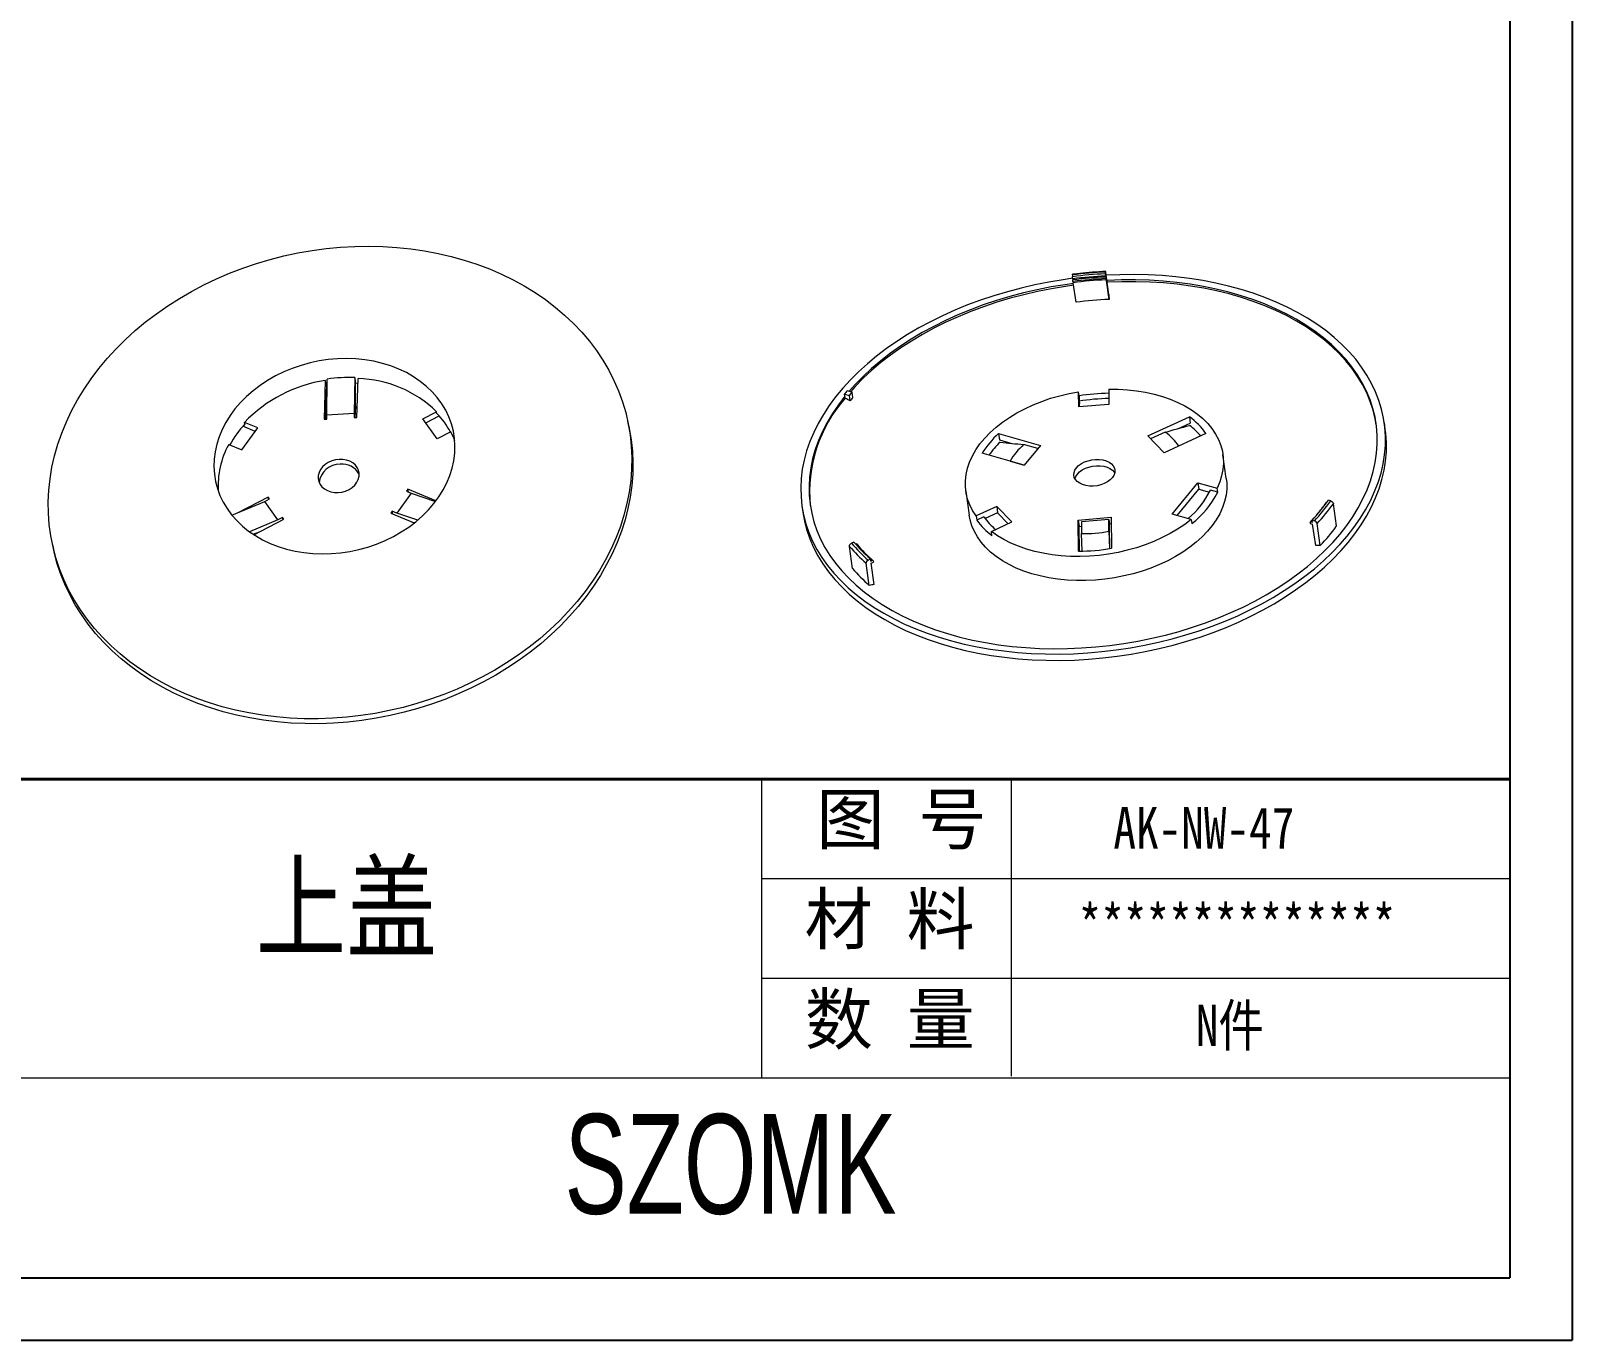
# Model space of a CAD drawing. Header units: inches. Extents: x 1184 to 3641, y 573 to 1047.
# Drawn here: x 2334.3 to 2613.3, y 573 to 810 of the extents above; entities that cross this region are included whole.
import ezdxf

# ---------------------------------------------------------------- set-up
doc = ezdxf.new("R2010")
doc.units = ezdxf.units.IN
doc.layers.add('文字', color=81, linetype='Continuous')
doc.layers.add('粗实线', color=7, linetype='Continuous', lineweight=30)
doc.layers.add('细实线', color=3, linetype='Continuous', lineweight=9)
doc.styles.get("Standard").update_dxf_attribs({"font": 'txt', "bigfont": 'gbcbig.shx'})
doc.styles.add('宋体', font='', dxfattribs={"width": 0.8, "height": 3.5})
doc.styles.add('长仿宋', font='', dxfattribs={"width": 0.7, "height": 4})
doc.styles.get('宋体').set_extended_font_data('SimSun')
doc.styles.get('长仿宋').set_extended_font_data('SimSun')

msp = doc.modelspace()

# ---------------------------------------------------------------- linework, layer by layer
for p, q in [((2613.301, 1047.012), (2613.301, 572.957)), ((2602.014, 1035.725), (2602.014, 584.244)), ((1960.201, 584.244), (2602.014, 584.244)), ((1942.852, 572.957), (2613.301, 572.957))]:
    msp.add_line(p, q)
at = {"color": 7, "linetype": 'Continuous', "lineweight": 15}
for p, q in [((2522.844, 765.789), (2522.846, 765.469)), ((2522.901, 765.087), (2522.846, 765.469)), ((2522.901, 765.087), (2522.903, 764.895)), ((2522.926, 764.614), (2522.903, 764.895)), ((2522.926, 764.614), (2522.958, 764.385)), ((2528.811, 765.994), (2528.808, 766.314)), ((2528.865, 765.612), (2528.811, 765.994)), ((2529.431, 762.25), (2528.859, 766.252)), ((2528.867, 765.42), (2528.865, 765.612)), ((2528.867, 765.42), (2528.89, 765.139)), ((2528.89, 765.139), (2528.922, 764.91)), ((2529.471, 761.367), (2528.92, 765.23)), ((2528.922, 764.91), (2528.92, 765.23)), ((2523.507, 760.842), (2523, 764.39)), ((2387.591, 746.707), (2387.366, 739.659)), ((2387.781, 745.814), (2387.585, 739.671)), ((2387.781, 745.814), (2387.591, 746.707)), ((2387.947, 745.841), (2387.781, 745.814)), ((2387.888, 740.488), (2387.959, 746.929)), ((2392.917, 747.206), (2392.846, 740.765)), ((2393.034, 746.659), (2392.917, 747.206)), ((2393.513, 746.158), (2393.038, 746.176)), ((2393.316, 739.991), (2393.541, 747.04)), ((2529.411, 745.142), (2529.436, 742.369)), ((2481.652, 743.832), (2481.598, 744.214)), ((2481.598, 744.214), (2482.459, 743.971)), ((2481.698, 743.51), (2481.652, 743.832)), ((2482.952, 744.568), (2482.09, 744.811)), ((2482.459, 743.971), (2482.952, 744.568)), ((2482.596, 743.014), (2482.459, 743.971)), ((2483.088, 743.611), (2482.952, 744.568)), ((2524.053, 743.897), (2523.944, 744.661)), ((2523.969, 741.888), (2523.944, 744.661)), ((2529.436, 742.369), (2523.969, 741.888)), ((2524.053, 743.897), (2524.062, 742.931)), ((2524.062, 742.931), (2524.116, 742.549)), ((2524.122, 741.902), (2524.116, 742.549)), ((2387.366, 739.659), (2387.862, 739.687)), ((2387.862, 739.687), (2387.888, 740.488)), ((2387.888, 740.488), (2392.846, 740.765)), ((2392.846, 740.765), (2392.82, 739.964)), ((2392.82, 739.964), (2393.316, 739.991)), ((2393.031, 742.021), (2392.966, 739.972)), ((2405.265, 739.764), (2407.73, 741.033)), ((2407.87, 736.099), (2405.265, 739.764)), ((2405.781, 739.039), (2408.206, 740.287)), ((2407.793, 740.735), (2407.73, 741.033)), ((2536.458, 736.653), (2544.004, 740.13)), ((2544.004, 740.13), (2544.167, 738.984)), ((2372.51, 734.124), (2375.359, 738.094)), ((2374.91, 737.467), (2372.676, 738.399)), ((2373.031, 738.793), (2372.967, 739.091)), ((2375.359, 738.094), (2372.967, 739.091)), ((2410.335, 737.368), (2407.87, 736.099)), ((2442.536, 738.401), (2442.346, 739.294)), ((2509.462, 737.09), (2517.058, 734.946)), ((2509.462, 737.09), (2509.626, 735.944)), ((2539.469, 733.594), (2536.458, 736.653)), ((2539.603, 737.324), (2536.985, 736.118)), ((2547.015, 737.071), (2539.469, 733.594)), ((2542.021, 737.995), (2544.167, 738.984)), ((2579.471, 737.891), (2579.307, 739.037)), ((2370.119, 735.121), (2372.51, 734.124)), ((2509.626, 735.944), (2511.893, 735.304)), ((2516.567, 734.35), (2514.008, 735.072)), ((2517.058, 734.946), (2514.105, 731.362)), ((2514.105, 731.362), (2506.51, 733.507)), ((2511.548, 732.086), (2511.539, 732.087)), ((2511.548, 732.086), (2514.106, 731.363)), ((2550.696, 728.946), (2550.074, 733.305)), ((2377.257, 725.573), (2371.733, 722.729)), ((2377.494, 725.24), (2377.257, 725.573)), ((2377.344, 725.163), (2377.257, 725.573)), ((2403.147, 726.273), (2400.557, 722.664)), ((2402.56, 726.986), (2402.301, 726.625)), ((2402.301, 726.625), (2403.147, 726.273)), ((2407.611, 724.88), (2402.56, 726.986)), ((2402.669, 726.472), (2402.56, 726.986)), ((2403.147, 726.273), (2407.548, 724.797)), ((2503.545, 726.663), (2504.167, 722.305)), ((2540.882, 722.514), (2545.557, 728.188)), ((2541.78, 722.26), (2545.72, 727.042)), ((2545.557, 728.188), (2549.024, 727.209)), ((2545.557, 728.188), (2545.72, 727.042)), ((2545.72, 727.042), (2547.653, 726.496)), ((2549.133, 726.445), (2547.809, 726.819)), ((2549.133, 726.445), (2549.024, 727.209)), ((2370.697, 722.292), (2376.622, 724.791)), ((2376.622, 724.791), (2377.494, 725.24)), ((2378.991, 721.459), (2376.622, 724.791)), ((2399.711, 723.017), (2399.452, 722.656)), ((2399.452, 722.656), (2403.683, 720.891)), ((2400.557, 722.664), (2399.711, 723.017)), ((2399.82, 722.502), (2399.711, 723.017)), ((2404.312, 721.405), (2400.557, 722.664)), ((2473.876, 723.987), (2474.039, 722.841)), ((2509.127, 723.874), (2505.404, 722.159)), ((2509.29, 722.728), (2507.032, 721.688)), ((2511.887, 721.07), (2509.127, 723.874)), ((2509.127, 723.874), (2509.29, 722.728)), ((2511.224, 720.765), (2509.29, 722.728)), ((2569.601, 724.877), (2569.168, 724.999)), ((2570.659, 720.37), (2570.088, 724.373)), ((2378.991, 721.459), (2373.886, 719.306)), ((2374.661, 718.775), (2380.099, 721.575)), ((2379.862, 721.908), (2378.991, 721.459)), ((2380.099, 721.575), (2379.862, 721.908)), ((2379.949, 721.498), (2379.862, 721.908)), ((2403.201, 721.093), (2403.688, 720.953)), ((2505.404, 722.159), (2505.513, 721.395)), ((2506.81, 721.993), (2505.513, 721.395)), ((2508.165, 719.355), (2511.887, 721.07)), ((2523.901, 721.412), (2529.865, 721.937)), ((2523.95, 715.791), (2523.901, 721.412)), ((2523.901, 721.412), (2524.064, 720.266)), ((2524.064, 720.266), (2524.459, 720.301)), ((2524.104, 715.791), (2524.064, 720.266)), ((2529.422, 721.511), (2524.452, 721.074)), ((2524.452, 721.074), (2524.471, 718.958)), ((2529.422, 721.511), (2529.531, 720.747)), ((2529.441, 719.396), (2529.422, 721.511)), ((2529.531, 720.747), (2529.875, 720.777)), ((2529.537, 720.108), (2529.531, 720.747)), ((2529.638, 716.268), (2529.537, 720.108)), ((2529.865, 721.937), (2529.914, 716.315)), ((2544.349, 721.535), (2540.882, 722.514)), ((2544.349, 721.535), (2544.458, 720.77)), ((2565.859, 721.003), (2566.219, 721.391)), ((2566.01, 721.107), (2565.859, 721.003)), ((2565.859, 721.003), (2565.892, 720.773)), ((2565.892, 720.773), (2566.325, 720.651)), ((2566.226, 721.339), (2566.01, 721.107)), ((2566.01, 721.107), (2566.27, 721.033)), ((2566.27, 721.033), (2566.216, 721.415)), ((2566.216, 721.415), (2566.648, 721.293)), ((2566.876, 716.788), (2566.325, 720.651)), ((2567.707, 716.786), (2567.135, 720.789)), ((2338.177, 717.137), (2338.367, 716.244)), ((2374.515, 718.873), (2375.697, 719.308)), ((2483.275, 717.441), (2482.845, 717.243)), ((2483.588, 717.178), (2483.781, 717.105)), ((2508.274, 718.591), (2508.165, 719.355)), ((2524.579, 715.815), (2524.471, 718.958)), ((2529.441, 719.396), (2529.549, 716.269)), ((2483.042, 712.66), (2482.47, 716.663)), ((2485.857, 714.184), (2486.287, 714.383)), ((2486.341, 714), (2486.287, 714.383)), ((2486.053, 709.602), (2485.482, 713.604)), ((2486.341, 714), (2486.599, 714.119)), ((2486.396, 713.618), (2486.826, 713.817)), ((2486.947, 709.755), (2486.396, 713.618)), ((2486.793, 714.046), (2486.599, 714.119)), ((2486.793, 714.046), (2486.826, 713.817))]:
    msp.add_line(p, q, dxfattribs=at)
at = {"color": 7, "linetype": 'Continuous', "lineweight": 15, "flags": 128}
for points in [[(2388.899, 685.539), (2386.33, 685.447), (2383.77, 685.455), (2381.225, 685.565), (2378.702, 685.776), (2376.206, 686.088), (2373.744, 686.499), (2371.321, 687.01), (2368.943, 687.618), (2366.615, 688.323), (2364.343, 689.122), (2362.133, 690.014), (2359.99, 690.996), (2357.918, 692.067), (2355.923, 693.224), (2354.01, 694.463), (2352.183, 695.783), (2350.445, 697.18), (2348.803, 698.65), (2347.258, 700.19), (2345.816, 701.797), (2344.479, 703.466), (2343.251, 705.194), (2342.134, 706.977), (2341.131, 708.81), (2340.245, 710.689), (2339.478, 712.61), (2338.83, 714.568), (2338.305, 716.558), (2337.904, 718.576), (2337.626, 720.616), (2337.473, 722.675), (2337.445, 724.747), (2337.543, 726.827), (2337.766, 728.91), (2338.113, 730.992), (2338.584, 733.067), (2339.177, 735.13), (2339.892, 737.178), (2340.726, 739.203), (2341.678, 741.203), (2342.745, 743.172), (2343.924, 745.106), (2345.214, 746.999), (2346.61, 748.848), (2348.11, 750.648), (2349.71, 752.395), (2351.406, 754.085), (2353.194, 755.713), (2355.07, 757.276), (2357.03, 758.77), (2359.068, 760.191), (2361.18, 761.537), (2363.362, 762.803), (2365.607, 763.988), (2367.911, 765.088), (2370.267, 766.1), (2372.671, 767.022), (2375.117, 767.853), (2377.599, 768.589), (2380.111, 769.229), (2382.646, 769.773), (2385.2, 770.218), (2387.766, 770.563), (2390.338, 770.807), (2392.91, 770.951), (2395.475, 770.993), (2398.028, 770.934), (2400.563, 770.774), (2403.073, 770.512), (2405.553, 770.15), (2407.996, 769.689), (2410.397, 769.129), (2412.751, 768.473), (2415.051, 767.721), (2417.293, 766.875), (2419.47, 765.937), (2421.578, 764.91), (2423.612, 763.796), (2425.567, 762.598), (2427.438, 761.318), (2429.221, 759.959), (2430.911, 758.526), (2432.505, 757.02), (2433.999, 755.446), (2435.389, 753.807), (2436.672, 752.108), (2437.845, 750.352), (2438.905, 748.544), (2439.85, 746.687), (2440.677, 744.786), (2441.384, 742.847), (2441.971, 740.872), (2442.434, 738.868), (2442.774, 736.838), (2442.989, 734.788), (2443.08, 732.722), (2443.045, 730.645), (2442.884, 728.563), (2442.599, 726.48), (2442.19, 724.401), (2441.658, 722.331), (2441.003, 720.275), (2440.229, 718.238), (2439.336, 716.224), (2438.326, 714.239), (2437.203, 712.287), (2435.968, 710.373), (2434.624, 708.502), (2433.176, 706.677), (2431.626, 704.903), (2429.977, 703.184), (2428.235, 701.525), (2426.402, 699.929), (2424.483, 698.4), (2422.484, 696.942), (2420.408, 695.558), (2418.26, 694.251), (2416.046, 693.025), (2413.771, 691.883), (2411.441, 690.827), (2409.059, 689.859), (2406.634, 688.982), (2404.169, 688.199), (2401.672, 687.51), (2399.147, 686.918), (2396.602, 686.424), (2394.041, 686.029), (2391.471, 685.734), (2388.899, 685.539)], [(2522.888, 765.179), (2521.144, 764.935), (2518.587, 764.508), (2516.049, 764.003), (2513.536, 763.422), (2511.054, 762.764), (2508.609, 762.032), (2506.206, 761.228), (2503.852, 760.354), (2501.552, 759.411), (2499.311, 758.402), (2497.135, 757.329), (2495.028, 756.195), (2492.997, 755.002), (2491.045, 753.754), (2489.178, 752.453), (2487.399, 751.102), (2485.713, 749.705), (2484.124, 748.264), (2482.636, 746.784), (2481.253, 745.268), (2479.976, 743.719), (2478.811, 742.141), (2477.758, 740.538), (2476.822, 738.913), (2476.003, 737.271), (2475.305, 735.615), (2474.728, 733.95), (2474.274, 732.278), (2473.944, 730.605), (2473.74, 728.934), (2473.66, 727.269), (2473.706, 725.615), (2473.877, 723.974), (2474.174, 722.351), (2474.595, 720.75), (2475.139, 719.174), (2475.805, 717.628), (2476.592, 716.114), (2477.497, 714.637), (2478.519, 713.2), (2479.655, 711.807), (2480.902, 710.46), (2482.257, 709.163), (2483.718, 707.92), (2485.28, 706.732), (2486.94, 705.603), (2488.694, 704.535), (2490.539, 703.531), (2492.468, 702.594), (2494.479, 701.725), (2496.566, 700.927), (2498.724, 700.202), (2500.948, 699.551), (2503.233, 698.975), (2505.573, 698.477), (2507.963, 698.057), (2510.398, 697.717), (2512.87, 697.456), (2515.376, 697.277), (2517.908, 697.178), (2520.46, 697.161), (2523.027, 697.226), (2525.603, 697.372), (2528.181, 697.598), (2530.755, 697.906), (2533.319, 698.293), (2535.867, 698.758), (2538.394, 699.302), (2540.892, 699.922), (2543.356, 700.617), (2545.781, 701.385), (2548.16, 702.224), (2550.488, 703.133), (2552.759, 704.109), (2554.968, 705.151), (2557.11, 706.255), (2559.18, 707.418), (2561.172, 708.639), (2563.082, 709.914), (2564.906, 711.241), (2566.638, 712.615), (2568.276, 714.034), (2569.815, 715.495), (2571.251, 716.994), (2572.582, 718.527), (2572.582, 718.527)], [(2481.652, 743.832), (2480.464, 742.275), (2479.389, 740.691), (2478.431, 739.085), (2477.593, 737.46), (2476.875, 735.82), (2476.28, 734.169), (2475.809, 732.512), (2475.464, 730.853), (2475.245, 729.195), (2475.153, 727.542), (2475.188, 725.9), (2475.35, 724.271), (2475.639, 722.661), (2476.054, 721.072), (2476.593, 719.509), (2477.256, 717.976), (2478.041, 716.476), (2478.946, 715.013), (2479.969, 713.591), (2481.107, 712.214), (2482.357, 710.884), (2483.716, 709.605), (2485.182, 708.38), (2486.75, 707.212), (2488.416, 706.104), (2490.176, 705.059), (2492.027, 704.08), (2493.963, 703.168), (2495.979, 702.326), (2498.072, 701.557), (2500.234, 700.861), (2502.462, 700.241), (2504.749, 699.699), (2507.091, 699.235), (2509.48, 698.851), (2511.912, 698.547), (2514.38, 698.325), (2516.879, 698.185), (2519.401, 698.127), (2521.941, 698.152), (2524.492, 698.259), (2527.049, 698.449), (2529.605, 698.72), (2532.153, 699.072), (2534.687, 699.504), (2537.202, 700.015), (2539.69, 700.604), (2542.146, 701.27), (2544.563, 702.01), (2546.936, 702.823), (2549.259, 703.707), (2551.525, 704.66), (2553.731, 705.679), (2555.869, 706.762), (2557.934, 707.906), (2559.922, 709.109), (2561.828, 710.366), (2563.647, 711.676), (2565.374, 713.035), (2567.006, 714.44), (2568.537, 715.887), (2569.965, 717.372), (2571.286, 718.893), (2572.496, 720.444), (2573.593, 722.023), (2574.574, 723.626), (2575.436, 725.247), (2576.178, 726.885), (2576.797, 728.533), (2577.292, 730.19), (2577.661, 731.849), (2577.905, 733.508), (2578.021, 735.161), (2578.011, 736.806), (2577.874, 738.437), (2577.609, 740.052), (2577.219, 741.645), (2576.704, 743.213), (2576.065, 744.753), (2575.303, 746.259), (2574.422, 747.73), (2573.422, 749.16), (2572.306, 750.546), (2571.077, 751.886), (2569.739, 753.175), (2568.294, 754.411), (2566.745, 755.59), (2565.098, 756.709), (2563.356, 757.767), (2561.522, 758.759), (2559.602, 759.684), (2557.601, 760.54), (2555.523, 761.323), (2553.374, 762.033), (2551.158, 762.668), (2548.882, 763.226), (2546.551, 763.705), (2544.17, 764.105), (2541.746, 764.424), (2539.284, 764.662), (2536.792, 764.818), (2534.273, 764.892), (2531.736, 764.883), (2529.187, 764.792), (2529.069, 764.786)], [(2572.582, 718.527), (2573.803, 720.091), (2574.912, 721.682), (2575.907, 723.296), (2576.785, 724.93), (2577.544, 726.579), (2578.181, 728.241), (2578.697, 729.909), (2579.089, 731.582), (2579.356, 733.255), (2579.498, 734.923), (2579.515, 736.583), (2579.406, 738.232), (2579.172, 739.864), (2578.814, 741.477), (2578.331, 743.066), (2577.726, 744.627), (2576.999, 746.157), (2576.153, 747.653), (2575.189, 749.11), (2574.11, 750.526), (2572.918, 751.897), (2571.617, 753.219), (2570.208, 754.489), (2568.696, 755.706), (2567.085, 756.864), (2565.377, 757.963), (2563.577, 758.999), (2561.689, 759.97), (2559.719, 760.873), (2557.669, 761.707), (2555.546, 762.469), (2553.355, 763.157), (2551.099, 763.771), (2548.786, 764.308), (2546.42, 764.767), (2544.007, 765.147), (2541.553, 765.448), (2539.063, 765.668), (2536.544, 765.807), (2534.001, 765.864), (2531.44, 765.841), (2528.933, 765.739)], [(2577.844, 738.663), (2577.655, 739.729), (2577.265, 741.322), (2576.75, 742.891), (2576.111, 744.43), (2575.349, 745.937), (2574.468, 747.407), (2573.468, 748.837), (2572.352, 750.224), (2571.123, 751.563), (2569.785, 752.852), (2568.34, 754.088), (2566.791, 755.267), (2565.144, 756.387), (2563.402, 757.444), (2561.568, 758.436), (2559.648, 759.361), (2557.647, 760.217), (2555.569, 761.001), (2553.42, 761.711), (2551.204, 762.346), (2548.928, 762.903), (2546.597, 763.383), (2544.216, 763.782), (2541.792, 764.102), (2539.331, 764.34), (2536.838, 764.496), (2534.32, 764.569), (2531.782, 764.561), (2529.233, 764.47), (2529.115, 764.463)], [(2523.023, 764.235), (2521.524, 764.027), (2518.986, 763.61), (2516.468, 763.114), (2513.974, 762.54), (2511.511, 761.889), (2509.086, 761.164), (2506.704, 760.364), (2504.371, 759.494), (2502.093, 758.554), (2499.875, 757.548), (2497.724, 756.477), (2495.644, 755.345), (2493.64, 754.154), (2491.718, 752.906), (2489.882, 751.606), (2488.136, 750.257), (2486.486, 748.861), (2484.935, 747.422), (2483.486, 745.943), (2482.396, 744.725)], [(2523.069, 763.912), (2521.57, 763.705), (2519.032, 763.288), (2516.514, 762.792), (2514.02, 762.218), (2511.557, 761.567), (2509.132, 760.841), (2506.75, 760.042), (2504.417, 759.171), (2502.139, 758.232), (2499.921, 757.225), (2497.77, 756.155), (2495.69, 755.022), (2493.686, 753.831), (2491.764, 752.584), (2489.928, 751.284), (2488.182, 749.934), (2486.532, 748.538), (2484.981, 747.099), (2483.532, 745.621), (2482.657, 744.651)], [(2389.811, 750.611), (2388.14, 750.466), (2386.475, 750.219), (2384.826, 749.87), (2383.203, 749.422), (2381.615, 748.877), (2380.073, 748.24), (2378.584, 747.513), (2377.158, 746.7), (2375.803, 745.807), (2374.526, 744.839), (2373.336, 743.801), (2372.24, 742.699), (2371.243, 741.541), (2370.352, 740.332), (2369.572, 739.08), (2368.907, 737.793), (2368.362, 736.477), (2367.939, 735.14), (2367.641, 733.791), (2367.47, 732.437), (2367.427, 731.087), (2367.512, 729.747), (2367.725, 728.427), (2368.063, 727.133), (2368.526, 725.873), (2369.111, 724.655), (2369.814, 723.486), (2370.631, 722.373), (2371.557, 721.322), (2372.587, 720.339), (2373.715, 719.431), (2374.934, 718.602), (2376.237, 717.857), (2377.616, 717.202), (2379.064, 716.638), (2380.571, 716.171), (2382.129, 715.802), (2383.729, 715.534), (2385.362, 715.369), (2387.017, 715.307), (2388.685, 715.348), (2390.357, 715.493), (2392.022, 715.741), (2393.671, 716.09), (2395.294, 716.538), (2396.881, 717.082), (2398.424, 717.72), (2399.912, 718.447), (2401.339, 719.26), (2402.694, 720.153), (2403.97, 721.121), (2405.16, 722.159), (2406.257, 723.26), (2407.253, 724.419), (2408.145, 725.627), (2408.925, 726.879), (2409.589, 728.167), (2410.135, 729.483), (2410.558, 730.819), (2410.855, 732.168), (2411.026, 733.522), (2411.069, 734.873), (2410.984, 736.212), (2410.772, 737.533), (2410.433, 738.827), (2409.97, 740.086), (2409.385, 741.304), (2408.682, 742.473), (2407.865, 743.586), (2406.939, 744.638), (2405.909, 745.62), (2404.782, 746.529), (2403.563, 747.358), (2402.26, 748.102), (2400.88, 748.758), (2399.433, 749.321), (2397.925, 749.789), (2396.367, 750.157), (2394.767, 750.425), (2393.135, 750.591), (2391.48, 750.653), (2389.811, 750.611)], [(2529.411, 745.142), (2531.118, 745.122), (2532.801, 745.019), (2534.452, 744.834), (2536.061, 744.567), (2537.619, 744.222), (2539.119, 743.798), (2540.551, 743.299), (2541.908, 742.728), (2543.183, 742.086), (2544.368, 741.379), (2545.458, 740.61), (2546.446, 739.782), (2547.326, 738.901), (2548.095, 737.972), (2548.747, 736.998), (2549.28, 735.987), (2549.69, 734.943), (2549.975, 733.871), (2550.134, 732.779), (2550.165, 731.671), (2550.069, 730.554), (2549.846, 729.434), (2549.497, 728.317), (2549.024, 727.209)], [(2505.404, 722.159), (2504.768, 723.146), (2504.254, 724.171), (2503.865, 725.227), (2503.602, 726.311), (2503.468, 727.414), (2503.463, 728.532), (2503.588, 729.657), (2503.84, 730.785), (2504.22, 731.908), (2504.725, 733.02), (2505.352, 734.116), (2506.097, 735.189), (2506.957, 736.232), (2507.927, 737.242), (2509.002, 738.211), (2510.175, 739.135), (2511.439, 740.008), (2512.789, 740.826), (2514.217, 741.583), (2515.714, 742.277), (2517.273, 742.902), (2518.884, 743.456), (2520.539, 743.936), (2522.229, 744.338), (2523.944, 744.661)], [(2442.536, 738.401), (2442.624, 737.974), (2442.964, 735.945), (2443.179, 733.894), (2443.27, 731.828), (2443.235, 729.752), (2443.074, 727.67), (2442.789, 725.587), (2442.38, 723.508), (2441.848, 721.438), (2441.193, 719.382), (2440.419, 717.345), (2439.526, 715.331), (2438.516, 713.346), (2437.393, 711.394), (2436.158, 709.48), (2434.814, 707.608), (2433.366, 705.783), (2431.816, 704.009), (2430.167, 702.291), (2428.425, 700.631), (2426.592, 699.035), (2424.673, 697.507), (2422.674, 696.048), (2420.598, 694.664), (2418.45, 693.358), (2416.236, 692.132), (2413.961, 690.99), (2411.631, 689.933), (2409.249, 688.966), (2406.824, 688.089), (2404.359, 687.305), (2401.862, 686.617), (2399.337, 686.025), (2396.792, 685.53), (2394.231, 685.135), (2391.661, 684.84), (2389.089, 684.646)], [(2411.029, 735.745), (2410.895, 736.106), (2410.335, 737.368)], [(2572.745, 717.381), (2573.967, 718.945), (2575.076, 720.536), (2576.071, 722.15), (2576.948, 723.784), (2577.707, 725.433), (2578.345, 727.095), (2578.86, 728.763), (2579.252, 730.436), (2579.52, 732.109), (2579.662, 733.777), (2579.679, 735.437), (2579.57, 737.086), (2579.471, 737.891)], [(2390.104, 732.412), (2389.419, 732.323), (2388.754, 732.134), (2388.132, 731.853), (2387.574, 731.488), (2387.099, 731.052), (2386.722, 730.56), (2386.458, 730.029), (2386.314, 729.477), (2386.297, 728.923), (2386.405, 728.384), (2386.637, 727.881), (2386.983, 727.43), (2387.432, 727.046), (2387.969, 726.742), (2388.576, 726.529), (2389.231, 726.414), (2389.912, 726.401), (2390.597, 726.491), (2391.262, 726.679), (2391.884, 726.961), (2392.443, 727.326), (2392.918, 727.761), (2393.294, 728.253), (2393.559, 728.784), (2393.702, 729.336), (2393.72, 729.891), (2393.611, 730.429), (2393.38, 730.932), (2393.034, 731.384), (2392.584, 731.768), (2392.047, 732.071), (2391.441, 732.284), (2390.786, 732.399), (2390.104, 732.412)], [(2523.571, 730.898), (2523.965, 731.294), (2524.456, 731.646), (2525.027, 731.941), (2525.659, 732.169), (2526.33, 732.322), (2527.018, 732.397), (2527.698, 732.388), (2528.348, 732.299), (2528.946, 732.13), (2529.471, 731.888), (2529.905, 731.581), (2530.234, 731.22), (2530.446, 730.817), (2530.535, 730.386), (2530.496, 729.94), (2530.332, 729.497), (2530.048, 729.069), (2529.654, 728.673), (2529.163, 728.322), (2528.592, 728.027), (2527.96, 727.799), (2527.288, 727.645), (2526.601, 727.571), (2525.921, 727.579), (2525.271, 727.669), (2524.673, 727.838), (2524.148, 728.08), (2523.714, 728.386), (2523.385, 728.748), (2523.173, 729.151), (2523.084, 729.582), (2523.123, 730.027), (2523.287, 730.471), (2523.571, 730.898)], [(2523.734, 729.752), (2524.128, 730.148), (2524.62, 730.5), (2525.191, 730.794), (2525.823, 731.023), (2526.494, 731.176), (2527.181, 731.25), (2527.862, 731.242), (2528.512, 731.152), (2529.109, 730.984), (2529.634, 730.742), (2530.069, 730.435), (2530.397, 730.074), (2530.492, 729.925)], [(2550.696, 728.946), (2550.776, 728.142), (2550.775, 727.031), (2550.647, 725.913), (2550.392, 724.792), (2550.011, 723.677), (2549.507, 722.572), (2548.883, 721.483), (2548.141, 720.417), (2547.287, 719.38), (2546.323, 718.377), (2545.257, 717.413), (2544.093, 716.495), (2542.839, 715.626), (2541.5, 714.811), (2540.084, 714.056), (2538.6, 713.364), (2537.054, 712.739), (2535.456, 712.184), (2533.813, 711.703), (2532.136, 711.298), (2530.434, 710.971), (2528.715, 710.724), (2526.989, 710.558), (2525.265, 710.475), (2523.553, 710.475), (2521.862, 710.557), (2520.202, 710.721), (2518.582, 710.967), (2517.009, 711.293), (2515.494, 711.697), (2514.043, 712.178), (2512.666, 712.732), (2511.37, 713.356), (2510.161, 714.047), (2509.046, 714.801), (2508.032, 715.615), (2507.124, 716.483), (2506.327, 717.401), (2505.645, 718.365), (2505.082, 719.367), (2504.641, 720.404), (2504.325, 721.47), (2504.167, 722.305)], [(2523.29, 728.897), (2523.45, 729.325), (2523.734, 729.752)], [(2474.039, 722.841), (2474.041, 722.828), (2474.338, 721.205), (2474.758, 719.604), (2475.303, 718.028), (2475.969, 716.482), (2476.755, 714.968), (2477.661, 713.491), (2478.682, 712.054), (2479.818, 710.661), (2481.065, 709.314), (2482.421, 708.017), (2483.881, 706.773), (2485.443, 705.586), (2487.104, 704.457), (2488.858, 703.389), (2490.702, 702.385), (2492.632, 701.448), (2494.642, 700.579), (2496.729, 699.781), (2498.887, 699.056), (2501.111, 698.405), (2503.396, 697.829), (2505.737, 697.331), (2508.127, 696.911), (2510.561, 696.571), (2513.034, 696.31), (2515.539, 696.131), (2518.071, 696.032), (2520.624, 696.015), (2523.191, 696.08), (2525.766, 696.226), (2528.344, 696.452), (2530.918, 696.76), (2533.483, 697.147), (2536.031, 697.612), (2538.557, 698.156), (2541.056, 698.776), (2543.52, 699.47), (2545.944, 700.239), (2548.324, 701.078), (2550.651, 701.987), (2552.923, 702.963), (2555.132, 704.005), (2557.274, 705.108), (2559.343, 706.272), (2561.335, 707.493), (2563.246, 708.768), (2565.069, 710.095), (2566.802, 711.469), (2568.44, 712.888), (2569.978, 714.349), (2571.415, 715.848), (2572.745, 717.381)], [(2544.349, 721.535), (2543.162, 720.628), (2541.886, 719.773), (2540.527, 718.973), (2539.094, 718.234), (2537.593, 717.559), (2536.034, 716.951), (2534.424, 716.415), (2532.773, 715.953), (2531.089, 715.567), (2529.382, 715.26), (2527.661, 715.033), (2525.935, 714.888), (2524.214, 714.826), (2522.507, 714.846), (2520.824, 714.949), (2519.173, 715.133), (2517.564, 715.399), (2516.005, 715.745), (2514.505, 716.168), (2513.073, 716.667), (2511.715, 717.238), (2510.44, 717.879), (2509.255, 718.586), (2508.165, 719.355)], [(2389.089, 684.646), (2386.52, 684.553), (2383.96, 684.562), (2381.415, 684.672), (2378.892, 684.883), (2376.396, 685.194), (2373.934, 685.606), (2371.511, 686.116), (2369.133, 686.725), (2366.805, 687.429), (2364.533, 688.229), (2362.323, 689.121), (2360.18, 690.103), (2358.108, 691.174), (2356.113, 692.331), (2354.2, 693.57), (2352.373, 694.89), (2350.635, 696.286), (2348.993, 697.756), (2347.448, 699.297), (2346.006, 700.904), (2344.669, 702.573), (2343.441, 704.301), (2342.324, 706.084), (2341.321, 707.917), (2340.435, 709.796), (2339.668, 711.717), (2339.02, 713.675), (2338.495, 715.665), (2338.367, 716.244)]]:
    msp.add_lwpolyline(points, dxfattribs=at)
at = {"color": 7, "linetype": 'Continuous', "lineweight": 15}
for centre, radius, start, end in [((2532.493, 690.277), 76.126, 92.7747, 97.28206), ((2532.427, 690.737), 75.344, 92.7513, 97.30545), ((2532.482, 690.355), 75.344, 92.7513, 97.30545), ((2532.442, 690.63), 74.875, 92.73703, 97.31973), ((2532.438, 690.661), 74.562, 92.72741, 97.32934), ((2532.47, 690.432), 74.562, 92.72741, 97.32934), ((2533.088, 686.11), 75.344, 92.7513, 97.30545), ((2391.51, 721.335), 25.674, 98.78069, 136.24118), ((2392.959, 725.904), 21.143, 45.68602, 88.42338), ((2500.931, 726.513), 25.667, 138.53239, 185.53349), ((2510.957, 720.526), 37.724, 139.92639, 141.10185), ((2529.99, 707.737), 36.644, 90.89431, 99.32362), ((2529.792, 709.119), 34.295, 90.61051, 99.61857), ((2396.827, 730.179), 15.221, 28.02739, 43.91039), ((2536.592, 729.821), 12.697, 34.81905, 54.28314), ((2387.323, 725.525), 19.502, 137.12705, 150.78067), ((2520.231, 725.21), 16.035, 132.18884, 148.8394), ((2534.189, 729.485), 9.527, 33.73099, 55.37119), ((2536.354, 728.448), 12.697, 40.12852, 52.74519), ((2383.415, 727.706), 15.225, 150.85197, 184.01043), ((2520.949, 723.779), 16.231, 133.57531, 144.6586), ((2521.938, 726.032), 12.026, 131.25579, 149.77245), ((2390.173, 727.807), 3.714, 88.13031, 174.09091), ((2390.696, 728.1), 3.442, 28.28144, 96.70782), ((2533.711, 733.723), 15.697, 309.96037, 333.9053), ((2533.887, 734.244), 17.125, 308.11882, 332.90941), ((2540.607, 745.523), 35.171, 316.72916, 324.29908), ((2540.757, 745.633), 35.536, 316.76804, 324.2602), ((2541.486, 744.141), 33.602, 319.65023, 324.41168), ((2540.963, 745.362), 35.9, 316.80613, 324.22211), ((2516.45, 729.402), 13.555, 216.20529, 232.89689), ((2516.783, 729.089), 12.24, 215.43392, 230.05459), ((2541.534, 741.359), 35.9, 316.80613, 324.22211), ((2504.307, 735.36), 28.086, 220.16839, 228.93379), ((2504.531, 735.355), 27.798, 220.12293, 228.97926), ((2504.72, 734.971), 27.625, 220.09519, 229.007), ((2504.832, 734.816), 27.51, 220.07651, 229.02568), ((2524.716, 744.637), 25.68, 269.45357, 280.60318), ((2504.138, 734.982), 28.374, 220.21293, 228.88925), ((2523.941, 750.056), 34.266, 270.01641, 280.04034), ((2504.709, 730.979), 28.374, 220.21293, 228.88925)]:
    msp.add_arc(centre, radius, start, end, dxfattribs=at)
msp.add_ellipse((2390.23, 728.365), major_axis=(20.738, 5.707), ratio=0.8672378, start_param=1.2101436, end_param=1.443229, dxfattribs=at)
for points, knots in [([(2528.874, 766.433), (2528.461, 766.412), (2527.264, 766.348), (2525.32, 766.191), (2523.708, 766.014), (2522.882, 765.909), (2522.799, 765.899)], [0, 0, 0, 0, 0.2041393, 0.5915964, 0.9586877, 1, 1, 1, 1]), ([(2522.844, 765.789), (2522.844, 765.82), (2522.845, 765.881), (2522.85, 765.914), (2522.854, 765.905), (2522.854, 765.905)], [0, 0, 0, 0, 0.4904717, 0.9809583, 1, 1, 1, 1]), ([(2528.859, 766.252), (2528.845, 766.353), (2528.831, 766.417), (2528.812, 766.44), (2528.807, 766.399), (2528.808, 766.314)], [0, 0, 0, 0, 0.5, 0.5, 1, 1, 1, 1]), ([(2569.601, 724.877), (2569.715, 724.845), (2569.833, 724.772), (2570.012, 724.586), (2570.074, 724.474), (2570.088, 724.373)], [0, 0, 0, 0, 0.5, 0.5, 1, 1, 1, 1]), ([(2567.135, 720.789), (2567.121, 720.89), (2567.06, 721.002), (2566.88, 721.188), (2566.762, 721.261), (2566.648, 721.293)], [0, 0, 0, 0, 0.5, 0.5, 1, 1, 1, 1]), ([(2482.47, 716.663), (2482.456, 716.764), (2482.488, 716.885), (2482.627, 717.099), (2482.732, 717.191), (2482.845, 717.243)], [0, 0, 0, 0, 0.5, 0.5, 1, 1, 1, 1]), ([(2485.857, 714.184), (2485.743, 714.132), (2485.638, 714.04), (2485.5, 713.826), (2485.467, 713.705), (2485.482, 713.604)], [0, 0, 0, 0, 0.5, 0.5, 1, 1, 1, 1])]:
    msp.add_open_spline(points, degree=3, knots=knots, dxfattribs=at)
for points in [[(2529.431, 762.25), (2529.444, 761.955), (2529.458, 761.661), (2529.471, 761.367)], [(2393.031, 742.021), (2393.032, 743.566), (2393.033, 745.113), (2393.034, 746.659)], [(2482.596, 743.014), (2482.297, 743.179), (2481.997, 743.344), (2481.698, 743.51)], [(2483.088, 743.611), (2482.924, 743.411), (2482.76, 743.212), (2482.596, 743.014)], [(2539.603, 737.324), (2541.082, 737.735), (2542.561, 738.145), (2544.041, 738.555)], [(2509.76, 735.538), (2511.176, 735.383), (2512.592, 735.228), (2514.008, 735.072)], [(2567.707, 716.786), (2567.43, 716.786), (2567.153, 716.787), (2566.876, 716.788)], [(2486.947, 709.755), (2486.649, 709.703), (2486.351, 709.652), (2486.053, 709.602)]]:
    msp.add_open_spline(points, degree=3, dxfattribs=at)
at = {"layer": '粗实线', "color": 7, "lineweight": 40}
msp.add_line((2602.014, 674.54), (2331.126, 674.54), dxfattribs=at)
at = {"layer": '细实线', "color": 7}
for p, q in [((2466.57, 674.54), (2466.57, 620.362)), ((2511.718, 674.54), (2511.718, 620.742)), ((2602.014, 656.481), (2466.57, 656.481)), ((2602.014, 638.421), (2466.57, 638.421)), ((2602.014, 620.362), (2195.681, 620.362))]:
    msp.add_line(p, q, dxfattribs=at)

# ---------------------------------------------------------------- texts
at = {"layer": '文字', "color": 0, "attachment_point": 1, "style": '宋体'}
for s, insert, char_height, width in [('{\\H1.111x;AK-NW-47}', (2530.251, 669.477), 6.77221, 78.29437), ('上盖', (2374.964, 658.95), 15.0494, 192.40064), ('{\\H1.111x;**************}', (2523.959, 651.763), 6.77221, 78.29437), ('{\\H1.111x;N件}', (2545.177, 633.704), 6.77221, 78.29437)]:
    msp.add_mtext(s, dxfattribs=dict(at, insert=insert, char_height=char_height, width=width))
at = {"layer": '粗实线', "insert": (2430.891, 613.896), "char_height": 18.05923, "width": 202.51641, "attachment_point": 1, "style": '长仿宋'}
msp.add_mtext('{\\fSTXinwei|b0|i0|c134|p2;SZOMK}', dxfattribs=at)
at = {"layer": '细实线', "color": 7, "char_height": 9.02962, "attachment_point": 1}
for s, insert, width in [('{\\fSimSun|b0|i0|c134|p54;图 号}', (2476.499, 671.798), 45.14808), ('{\\fSimSun|b0|i0|c134|p54;材 料   }', (2474.358, 653.739), 45.14808), ('{\\fSimSun|b0|i0|c134|p54;数 量}', (2474.402, 635.591), 40.79694)]:
    msp.add_mtext(s, dxfattribs=dict(at, insert=insert, width=width))

doc.saveas('drawing.dxf')
